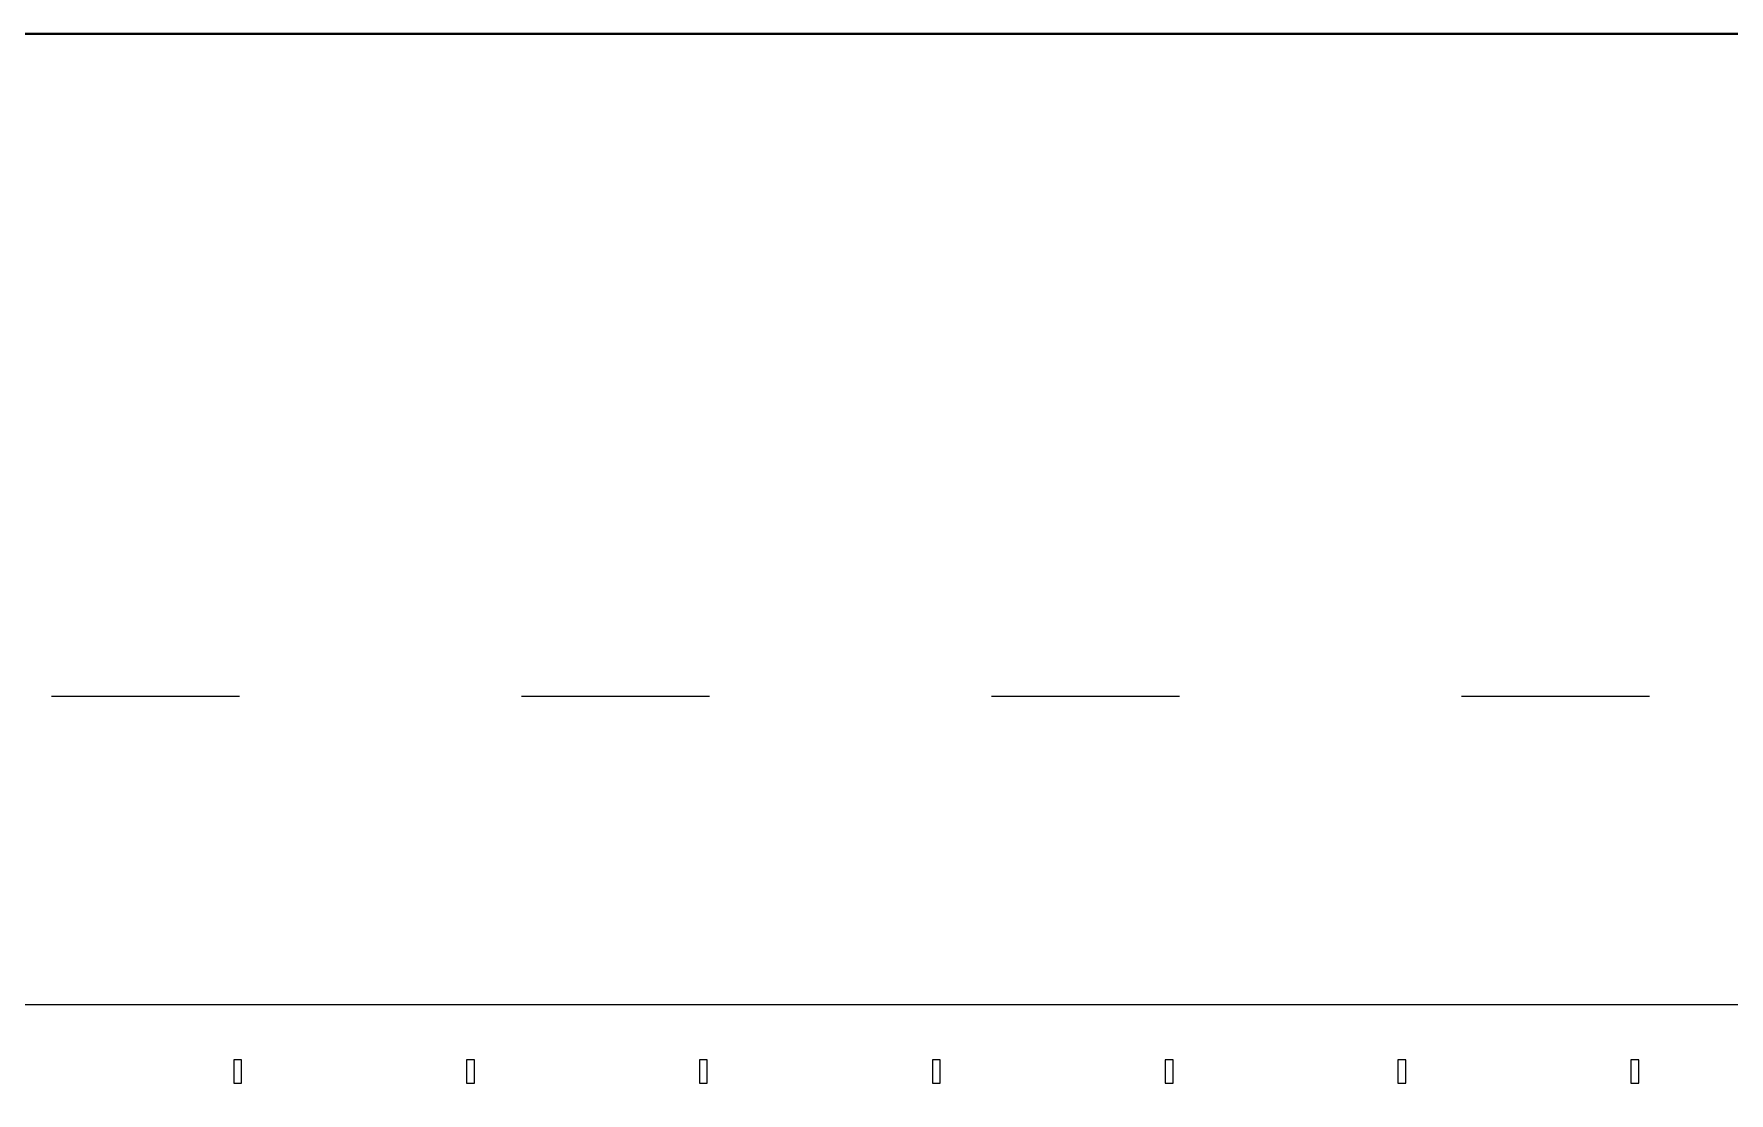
# Model space of a CAD drawing. Header units: millimetres. Extents: x 917 to 1168, y -421 to -23.
# Drawn here: x 1066.33 to 1077.15, y -345.97 to -339.21 of the extents above; entities that cross this region are included whole.
import ezdxf

# ---------------------------------------------------------------- set-up
doc = ezdxf.new("R2010")
doc.units = ezdxf.units.MM
doc.header["$LTSCALE"] = 0.1
doc.linetypes.add('ACAD_ISO02W100', pattern=[15, 12, -3])
doc.linetypes.add('ACAD_ISO03W100', pattern=[30, 12, -18])
doc.layers.get('0').update_dxf_attribs({"lineweight": 5})
for name, color, linetype, lineweight in [('00-Agua Fria', 5, 'ACAD_ISO02W100', 20), ('A-GLAZ-CWMG', 7, 'Continuous', 5), ('A-WALL', 7, 'Continuous', 5)]:
    doc.layers.add(name, color=color, linetype=linetype, lineweight=lineweight)

# ---------------------------------------------------------------- blocks, each defined once
blk = doc.blocks.new('Montante rectangular - 50 x 150mm-1800504-02 Torre PB')
at = {"layer": 'A-GLAZ-CWMG', "color": 8}
for p, q in [((-0.025, 0.075), (0.025, 0.075)), ((-0.025, -0.075), (-0.025, 0.075)), ((0.025, 0.075), (0.025, -0.075)), ((0.025, -0.075), (-0.025, -0.075))]:
    blk.add_line(p, q, dxfattribs=at)
blk = doc.blocks.new('T1-PB-2020')
at = {"color": 8}
blk.add_line((4127.451, 1267.486), (4087.649, 1267.486), dxfattribs=at)
at = {"color": 8, "extrusion": (0, 0, -1), "rotation": 180}
for p in [(-4100.443, 1267.061), (-4101.929, 1267.061), (-4103.415, 1267.061), (-4104.902, 1267.061), (-4106.388, 1267.061), (-4107.874, 1267.061), (-4109.361, 1267.061)]:
    blk.add_blockref('Montante rectangular - 50 x 150mm-1800504-02 Torre PB', p, dxfattribs=at)

msp = doc.modelspace()

# ---------------------------------------------------------------- linework, layer by layer
at = {"layer": '00-Agua Fria', "linetype": 'Continuous', "lineweight": 40}
msp.add_lwpolyline([(1022.594, -339.213), (1095.478, -339.213)], dxfattribs=at)
at = {"layer": 'A-WALL', "color": 8, "linetype": 'ACAD_ISO03W100', "lineweight": 20}
msp.add_lwpolyline([(984.27, -343.441), (984.27, -360.561), (1091.645, -360.561), (1091.645, -343.441), (984.27, -343.441)], dxfattribs=at)

# ---------------------------------------------------------------- block references
at = {"color": 2}
msp.add_blockref('T1-PB-2020', (-3032.81, -1612.895), dxfattribs=at)

doc.saveas('drawing.dxf')
